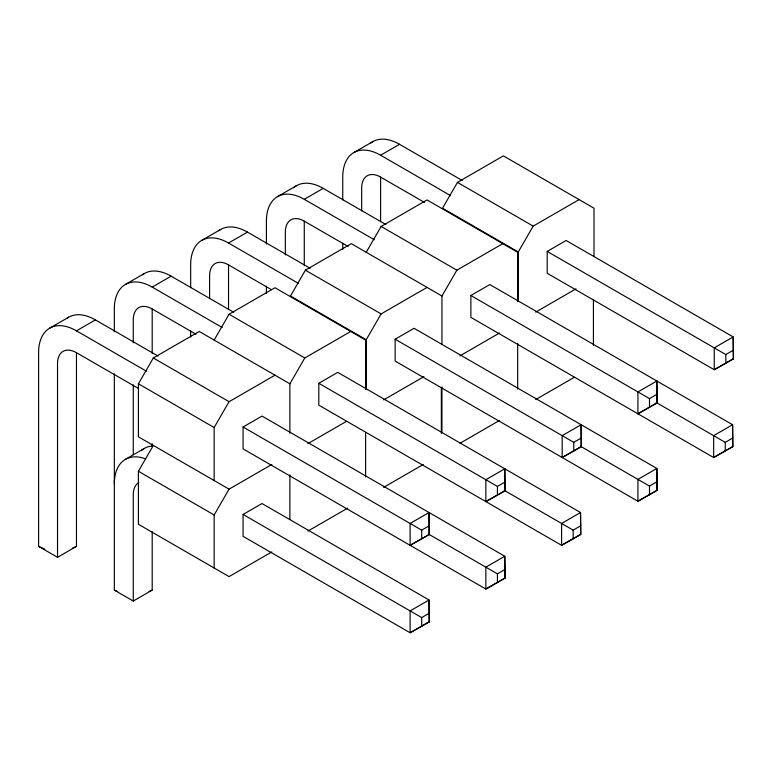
<?xml version="1.0" encoding="UTF-8"?>
<svg xmlns="http://www.w3.org/2000/svg" width="772" height="772" viewBox="0 0 772 772"><rect width="100%" height="100%" fill="white"/><g stroke="black" fill="none" stroke-linecap="round" stroke-linejoin="round"><path stroke-width="1.16" d="M271.84 464.454L229.062 489.158L138.41 436.827L138.41 383.8L153.319 357.976L199.244 331.468L289.886 383.8L289.886 433.208M271.84 551.912L229.062 576.607L138.41 524.275L138.41 471.258L153.319 445.434M214.153 340.076L229.062 314.252L274.977 287.744L365.619 340.076L365.619 389.484M214.153 480.551L214.153 427.534L229.062 401.71L274.977 375.192M441.951 344.206L441.951 296.004L351.308 243.672L305.394 270.19L290.484 296.004L366.217 339.738L366.217 389.136M214.153 567.999L214.153 514.982L229.062 489.158M289.886 383.8L304.795 357.976L350.71 331.468M366.217 252.28L381.127 226.457L427.041 199.948L517.684 252.28L517.684 301.688M366.217 339.738L381.127 313.914L427.041 287.396M594.015 256.41L594.015 208.208L503.373 155.876L457.458 182.395L442.549 208.208L518.282 251.942L518.282 301.341M441.951 296.004L456.86 270.19L502.775 243.672M518.282 251.942L533.191 226.119L579.116 199.601M49.688 328.177L68.621 317.244M125.431 284.443L144.364 273.52M201.762 240.381L220.695 229.448M277.495 196.648L296.429 185.724M353.827 152.586L372.76 141.652M138.091 388.268L76.467 352.688L76.467 546.383L57.533 557.307L38.6 546.383L38.6 352.688A53.557 30.919 60 0 1 76.467 330.821L95.4 319.897L158.067 356.075M114.333 331.825L114.333 308.964A53.557 30.919 60 0 1 152.2 287.097L171.133 276.164L233.8 312.351M190.665 287.753L190.665 264.892A53.557 30.919 60 0 1 228.531 243.026L247.465 232.102L310.141 268.28M266.408 244.029L266.408 221.168A53.557 30.919 60 0 1 304.274 199.301L323.207 188.368L385.875 224.555M342.739 199.958L342.739 177.097A53.557 30.919 60 0 1 380.606 155.23L399.539 144.306L462.206 180.484M125.431 459.35L144.364 448.416M243.074 427.012L262.007 416.079L504.782 556.255L505.004 578.238L485.849 589.046L243.074 448.879L243.074 427.012L421.695 530.142L429.261 525.761L429.049 512.521L410.115 523.455L410.115 545.322L429.261 534.513L429.261 525.761M318.807 383.288L337.74 372.355L580.525 512.521L580.737 534.513L561.591 545.322L318.807 405.146L318.807 383.288L497.429 486.408L505.004 482.037L504.782 468.797L485.849 479.73L485.849 501.588L505.004 490.789L505.004 482.037M395.139 339.217L414.072 328.283L656.856 468.459L657.068 490.442L637.923 501.25L395.139 361.084L395.139 339.217L573.76 442.346L581.335 437.975L581.113 424.725L562.18 435.659L562.18 457.526L581.335 446.718L581.335 437.975M470.872 295.493L489.805 284.559L732.589 424.725L732.802 446.718L713.656 457.526L470.872 317.36L470.872 295.493L649.493 398.613L657.068 394.241L656.856 381.001L637.923 391.935L637.923 413.802L657.068 402.994L657.068 394.241M547.203 251.421L566.137 240.488L733.188 336.93L733.4 358.922L714.254 369.73L547.203 273.288L547.203 251.421L725.825 354.551L733.4 350.179M307.922 443.63L346.541 421.329M383.655 399.896L423.915 376.659M459.987 355.834L499.648 332.935M535.729 312.1L575.98 288.863M243.074 514.461L262.007 503.537L429.049 599.979L429.261 621.962L410.115 632.77L243.074 536.328L243.074 514.461L421.695 617.59L429.261 613.219M114.333 373.928L114.333 590.107L133.266 601.041L152.2 590.107L152.2 531.618M307.922 531.078L347.583 508.179M383.655 487.354L423.317 464.454M459.987 443.282L499.648 420.383M535.729 399.558L574.339 377.267M410.115 545.322L429.261 534.513M485.849 501.588L505.004 490.789M562.18 457.526L581.113 446.592L581.113 424.725M637.923 413.802L656.856 402.868L656.856 381.001M733.188 358.797L714.254 369.73L714.254 347.863L733.188 336.93L733.4 358.922M428.431 534.031L497.429 573.866L505.004 569.495M504.164 490.307L573.162 530.142L580.737 525.771M580.496 446.235L649.493 486.07L657.068 481.699M656.229 402.511L725.226 442.346L732.802 437.975M429.049 621.836L410.115 632.77L410.115 610.903L429.049 599.979L429.261 621.962M504.782 578.112L485.849 589.046L485.849 567.179L504.782 556.255L505.004 578.238M580.525 534.388L561.591 545.322L561.591 523.455L580.525 512.521L580.737 534.513M655.853 490.895L637.923 501.25L637.923 479.383L656.856 468.459L657.068 490.442M732.589 446.592L713.656 457.526L713.656 435.659L732.589 424.725L732.802 446.718M72.336 548.188L76.467 546.383M149.102 591.458L152.2 590.107M38.6 546.383L44.795 549.095M114.333 590.107L117.431 591.458M457.458 182.395L533.191 226.119M380.606 155.23L450.578 195.634M361.672 210.891L361.672 188.03A26.779 15.459 60 0 1 380.606 177.097L424.475 202.428M381.127 226.457L456.86 270.19M304.274 199.301L374.246 239.706M285.341 254.953L285.341 232.102A26.779 15.459 60 0 1 304.274 221.168L348.143 246.49M305.394 270.19L381.127 313.914M228.531 243.026L298.513 283.43M209.598 298.687L209.598 275.826A26.779 15.459 60 0 1 228.531 264.892L271.358 289.616M229.062 314.252L304.795 357.976M152.2 287.097L222.182 327.502M133.266 342.749L133.266 319.897A26.779 15.459 60 0 1 152.2 308.964L196.069 334.286M153.319 357.976L229.062 401.71M76.467 330.821L146.448 371.226M138.41 383.8L214.153 427.534M138.41 471.258L214.153 514.982M725.825 354.551L725.825 363.294M725.226 442.346L725.226 451.089M649.493 398.613L649.493 407.365M649.493 486.07L649.493 494.813M593.427 299.623L593.427 345.412M573.76 442.346L573.76 451.089M573.162 530.142L573.162 538.885M517.684 343.347L517.684 389.146M504.782 468.797L504.782 490.664M497.429 486.408L497.429 495.161M497.429 573.866L497.429 582.609M441.951 387.071L441.951 432.87M441.352 387.419L441.352 433.208M429.049 512.521L429.049 534.388M421.695 530.142L421.695 538.885M421.695 617.59L421.695 626.333M380.606 177.097L380.606 221.612M365.619 432.349L365.619 476.942M342.739 243.267L342.739 249.279M304.274 221.168L304.274 265.684M289.886 474.867L289.886 519.459M266.408 286.132L266.408 293.35M228.531 264.892L228.531 309.408M190.665 331.063L190.665 337.075M152.2 308.964L152.2 353.479M152.2 443.707L152.2 446.11M133.266 384.861L133.266 454.64M133.266 601.041L133.266 494.794A26.779 15.459 60 0 1 138.815 482.539M57.533 557.307L57.533 363.622A26.779 15.459 60 0 1 76.467 352.688M370.84 142.926A53.557 30.919 60 0 1 399.539 144.306M293.601 187.741A53.557 30.919 60 0 1 323.207 188.368M142.444 274.793A53.557 30.919 60 0 1 171.133 276.164M218.775 230.722A53.557 30.919 60 0 1 247.465 232.102M114.333 483.87A53.557 30.919 60 0 1 145.619 458.867M141.537 450.443A53.557 30.919 60 0 1 152.2 445.994M66.701 318.518A53.557 30.919 60 0 1 95.4 319.897"/></g></svg>
